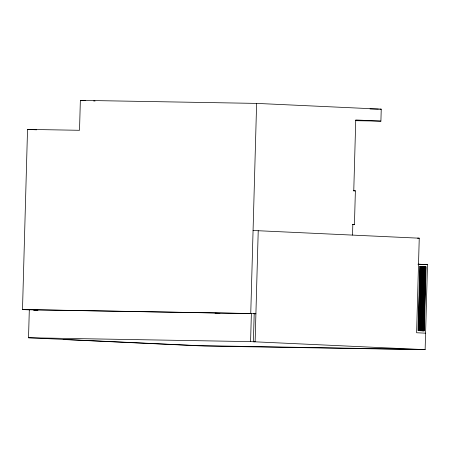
<?xml version="1.0" encoding="UTF-8"?>
<svg xmlns="http://www.w3.org/2000/svg" width="450" height="450" viewBox="0 0 450 450"><rect width="100%" height="100%" fill="white"/><g stroke="black" fill="none" stroke-linecap="round" stroke-linejoin="round"><path stroke-width="0.67" d="M29.52 309.887L22.5 309.561L27.534 129.392L79.521 130.292L80.359 100.344L256.618 103.399L381.24 109.17L380.902 121.129L355.624 120.69M418.939 349.419L196.881 345.572L28.53 337.77L29.312 309.746L251.37 313.594L250.588 341.618L425.126 349.656L427.5 264.611L418.522 264.195M253.822 313.718L255.909 313.757L250.751 313.515L256.618 103.399M254.188 313.633L253.401 341.747L255.127 341.781L258.227 230.726M352.53 235.097L352.828 224.387L354.442 224.46L355.382 190.845L353.767 190.772L355.748 119.964L380.902 121.129M253.069 230.49L419.248 238.191L416.604 332.752L425.588 333.169M418.354 330.604L420.142 266.501M418.781 330.626L420.57 266.524M419.361 330.654L421.149 266.552M419.625 324.416L419.743 320.231M420.069 308.391L420.188 304.206M420.519 292.365L420.637 288.18M420.969 276.339L421.082 272.154M419.788 330.671L421.582 266.569M420.874 330.722L422.662 266.619M421.92 330.772L423.714 266.67M422.533 330.801L424.327 266.698L425.346 266.743L423.557 330.846L422.567 330.829M422.966 330.817L424.755 266.715M423.984 330.868L425.779 266.766M370.001 108.979L378.428 109.125M379.834 109.147L381.24 109.17M353.272 190.811L355.382 190.845M352.333 224.426L354.442 224.46M417.521 238.162L419.248 238.191M422.032 264.521L427.5 264.611M421.239 266.58L422.229 266.597L420.441 330.699L419.451 330.683M422.291 266.631L423.281 266.648L421.493 330.75L420.497 330.733M422.494 266.754L423.062 266.766L422.308 266.732M22.5 309.561L250.751 313.515M241.307 313.504L245.481 313.577M28.53 337.77L250.588 341.618M67.618 339.581L63.152 339.502L204.474 346.056L425.126 349.656M80.359 100.344L85.252 100.569M93.645 100.957L95.046 101.025M27.534 129.392L36.619 129.814M417.938 264.206L426.223 264.589M215.094 313.189L219.87 313.408M33.519 309.943L37.733 310.14M33.739 310.084L37.952 310.281M419.805 266.484L418.016 330.593L424.299 330.879L426.094 266.777L419.805 266.484"/></g></svg>
